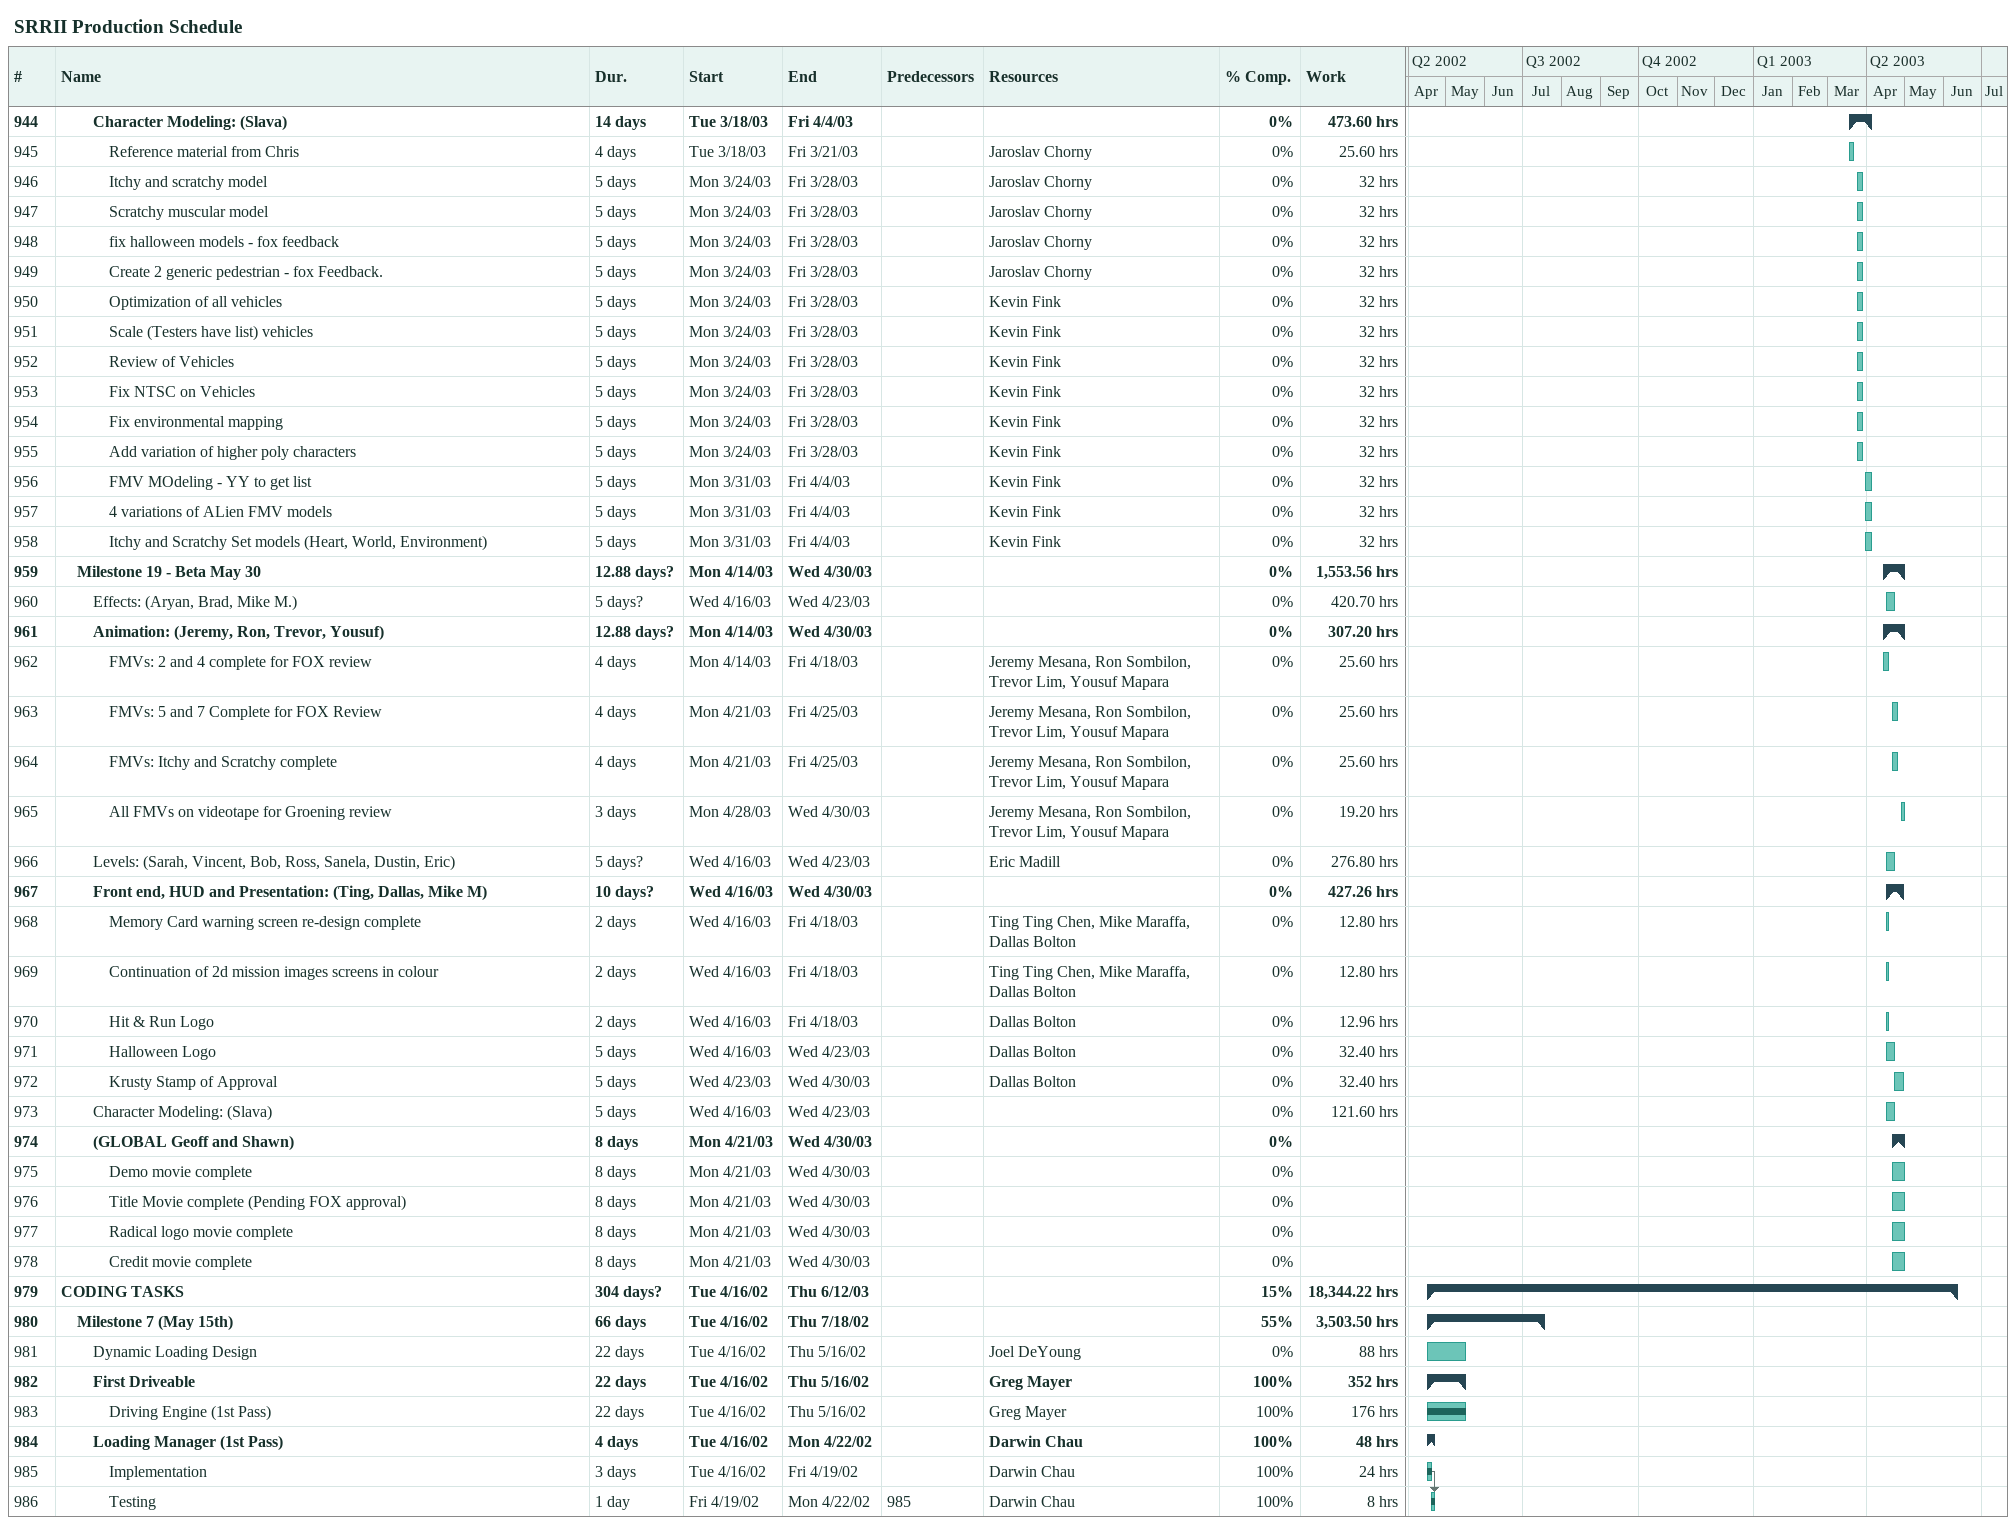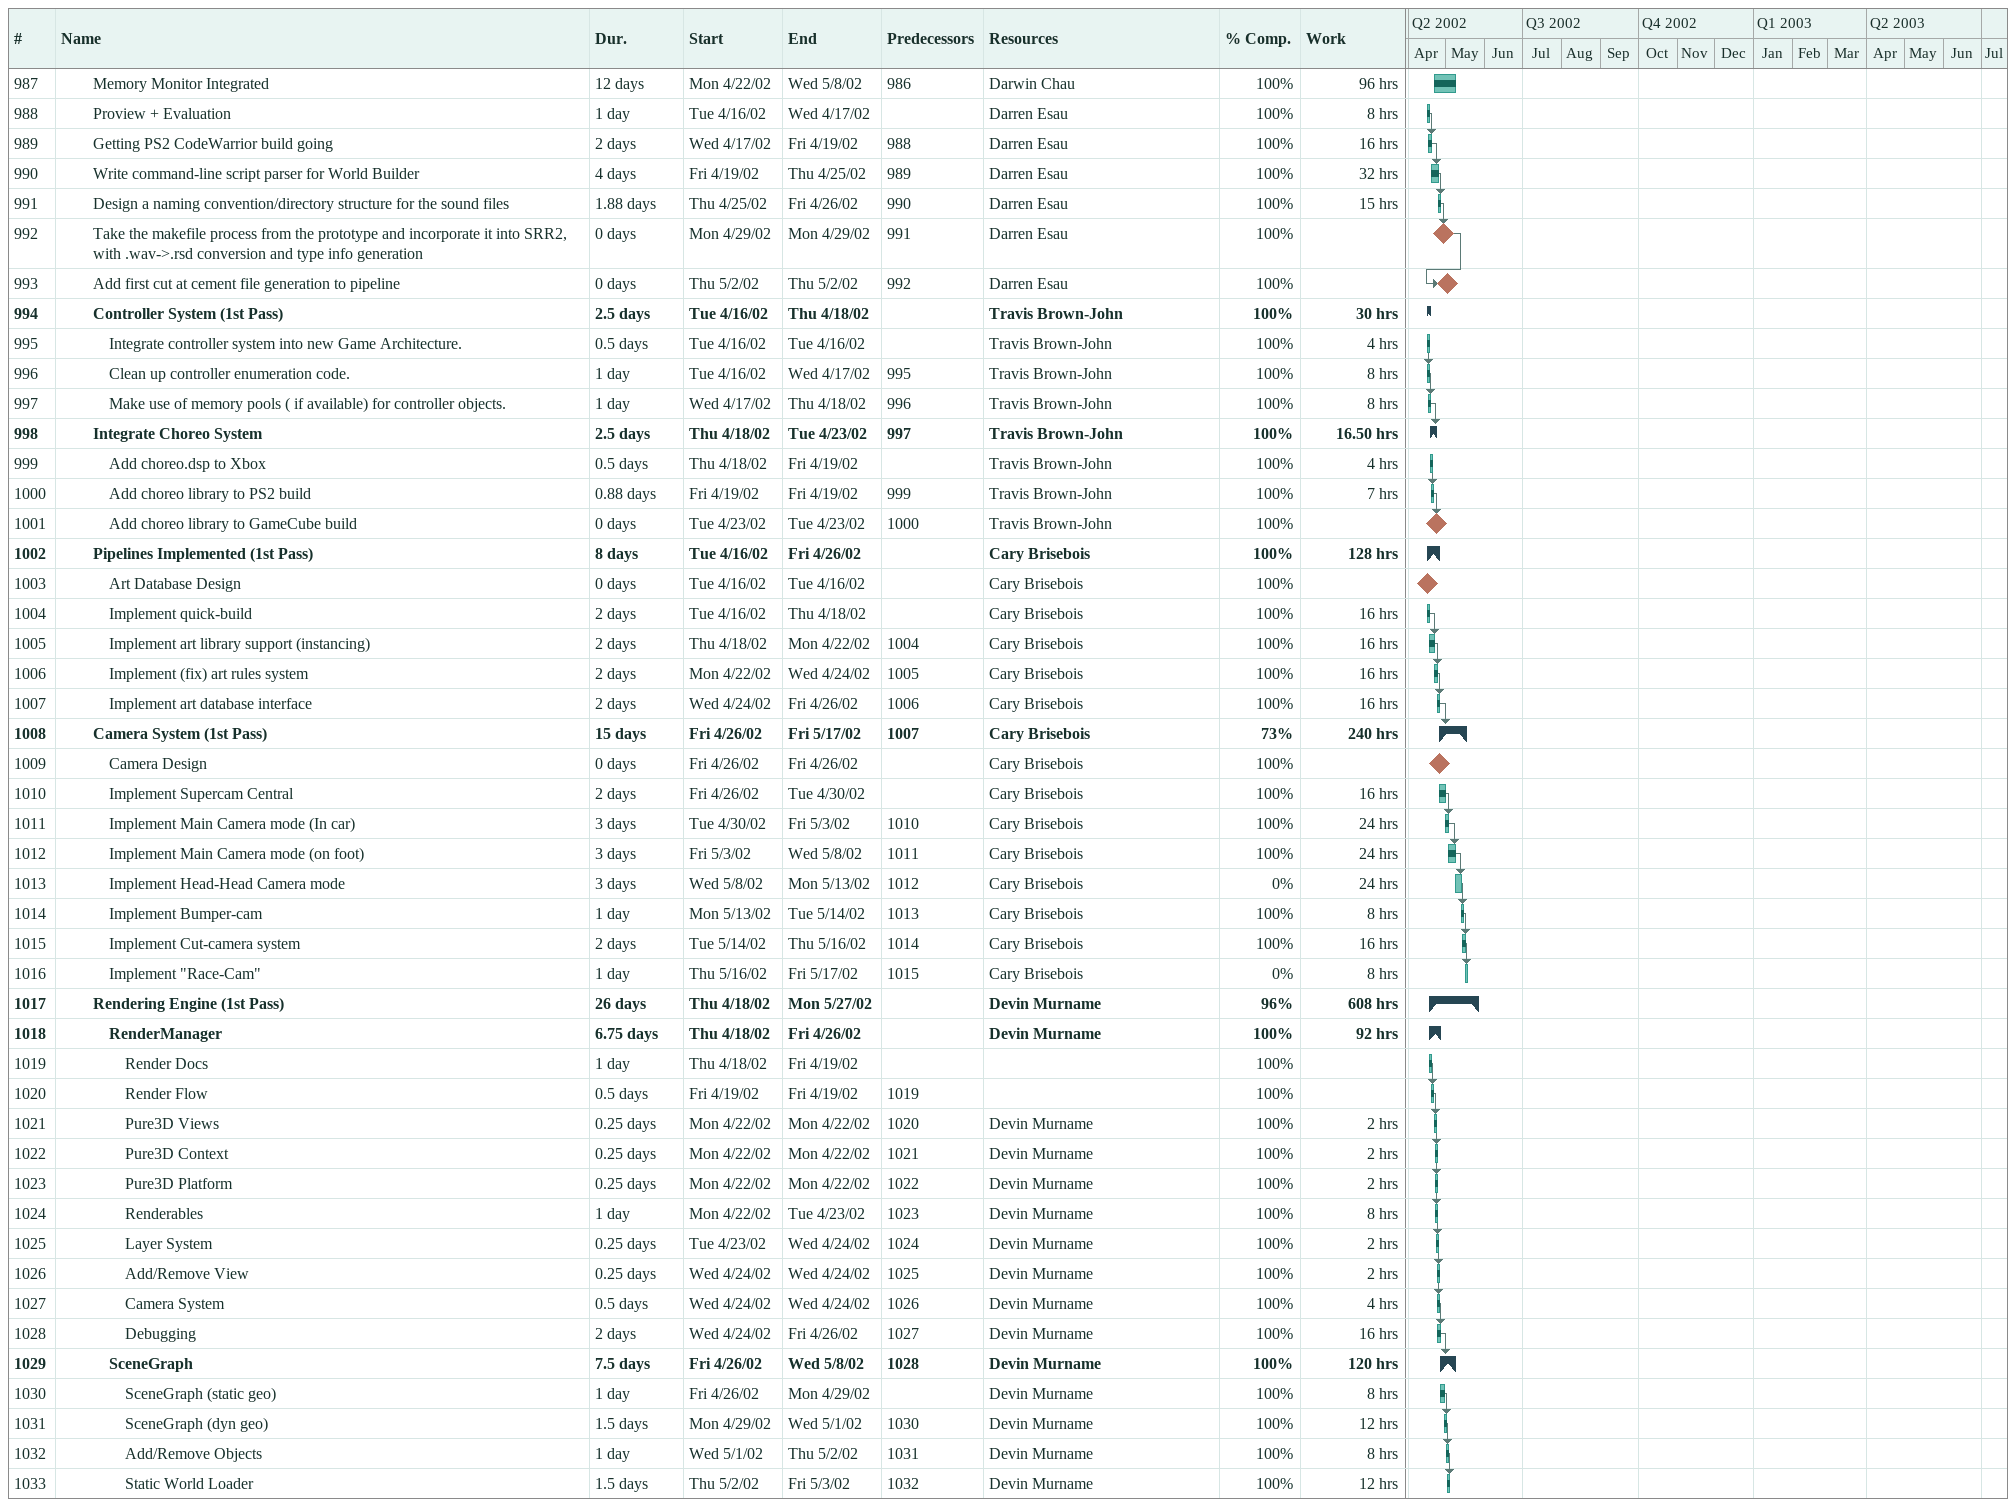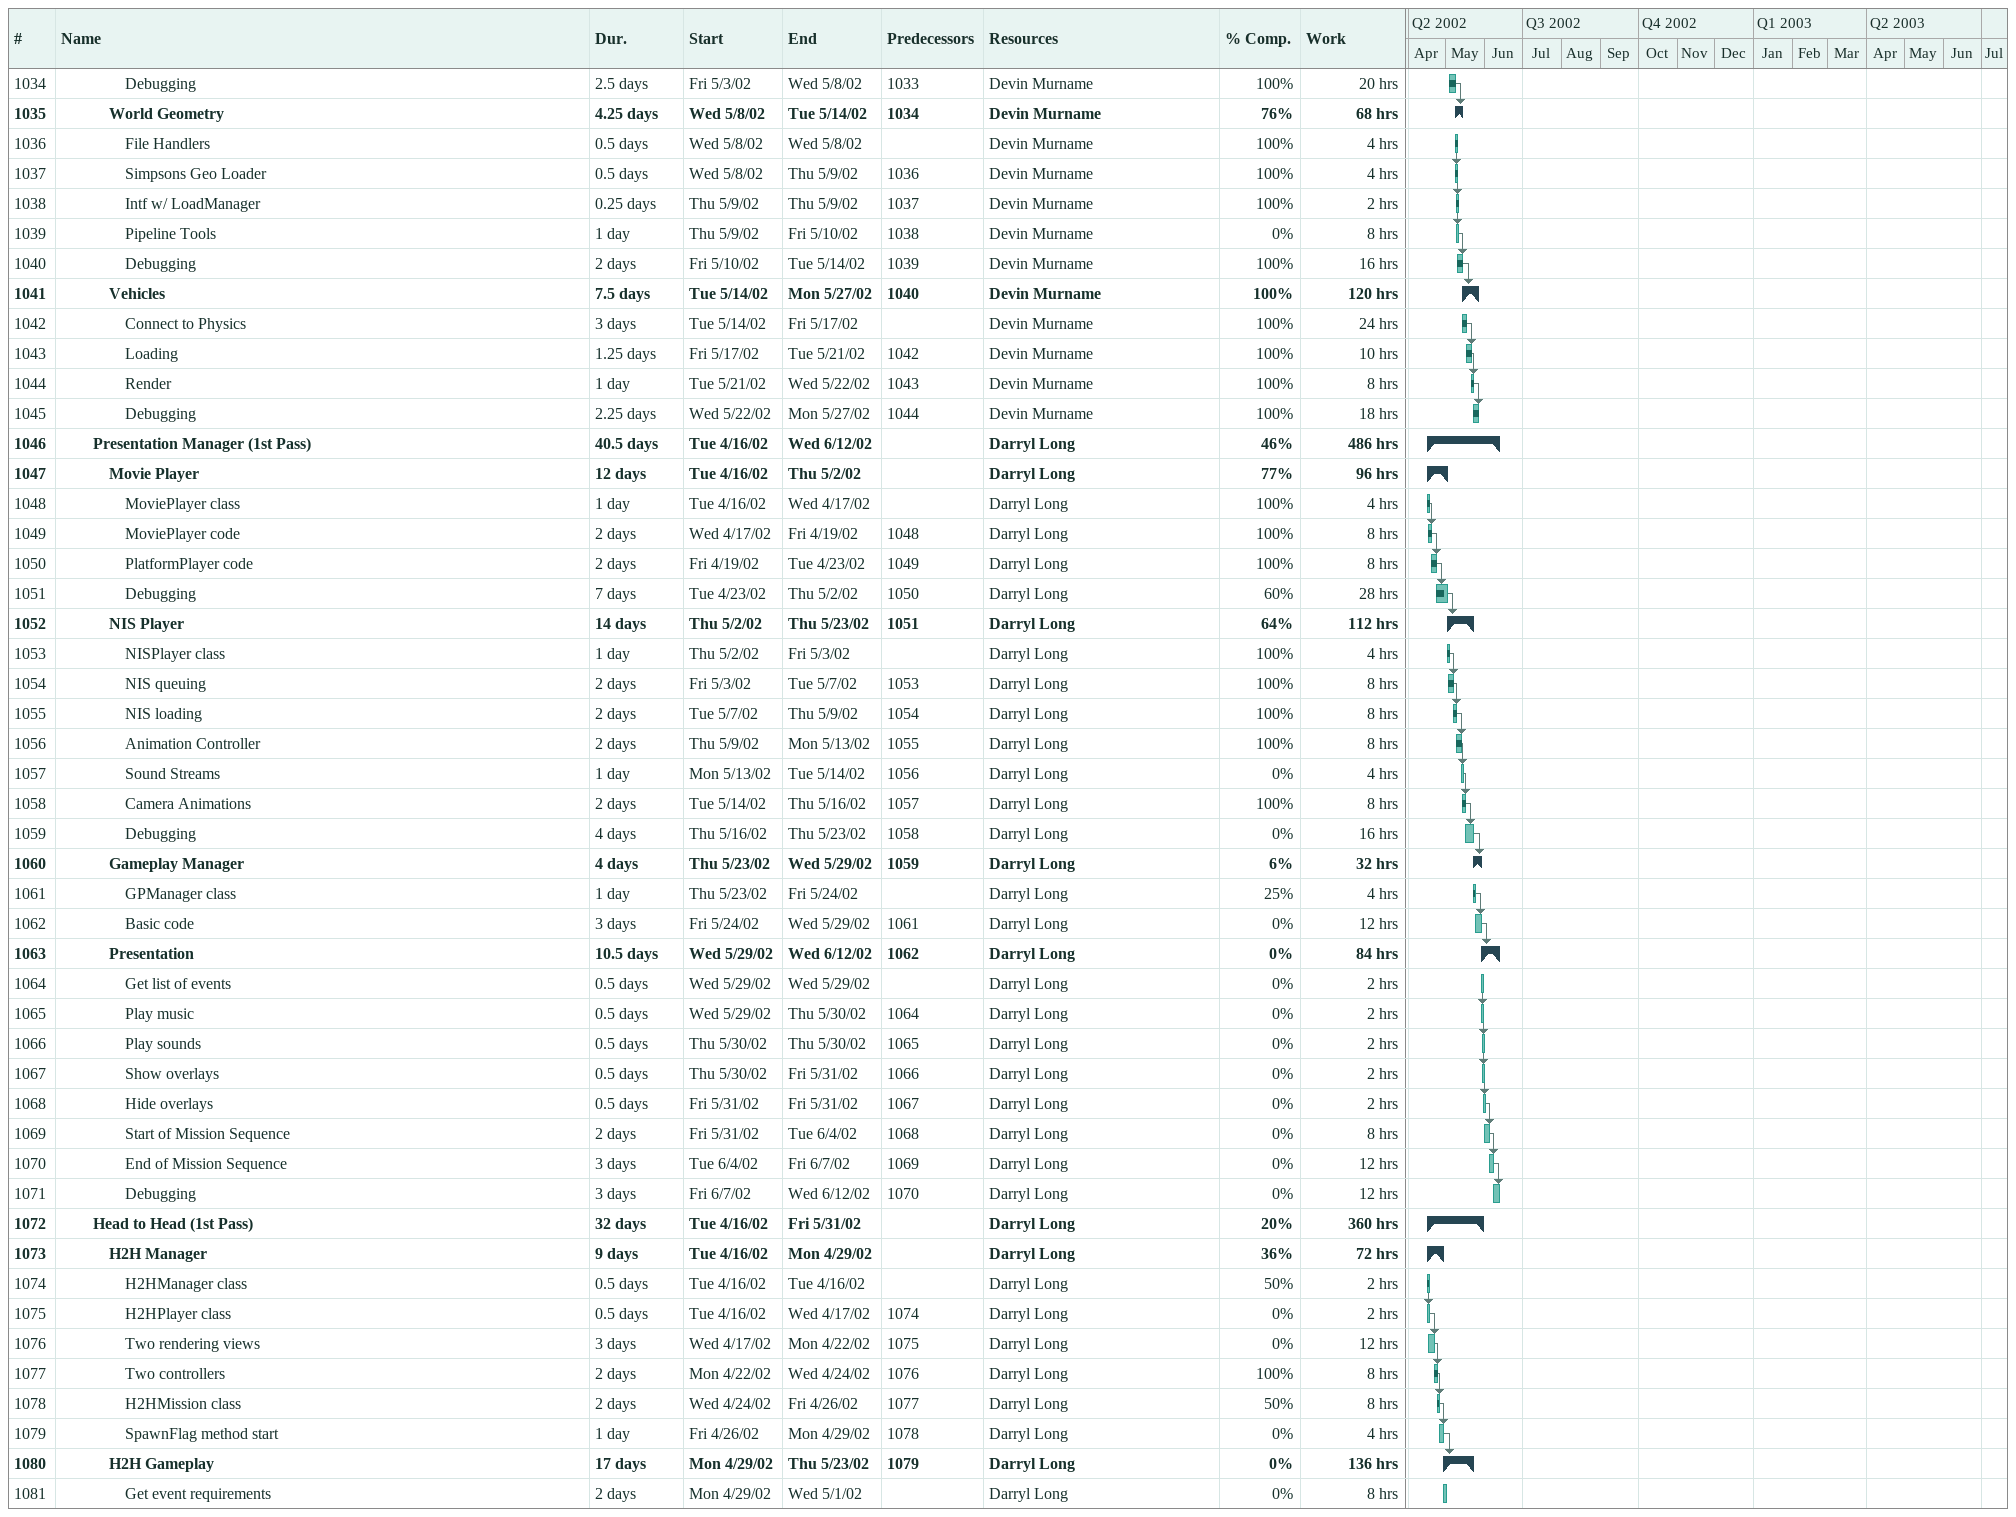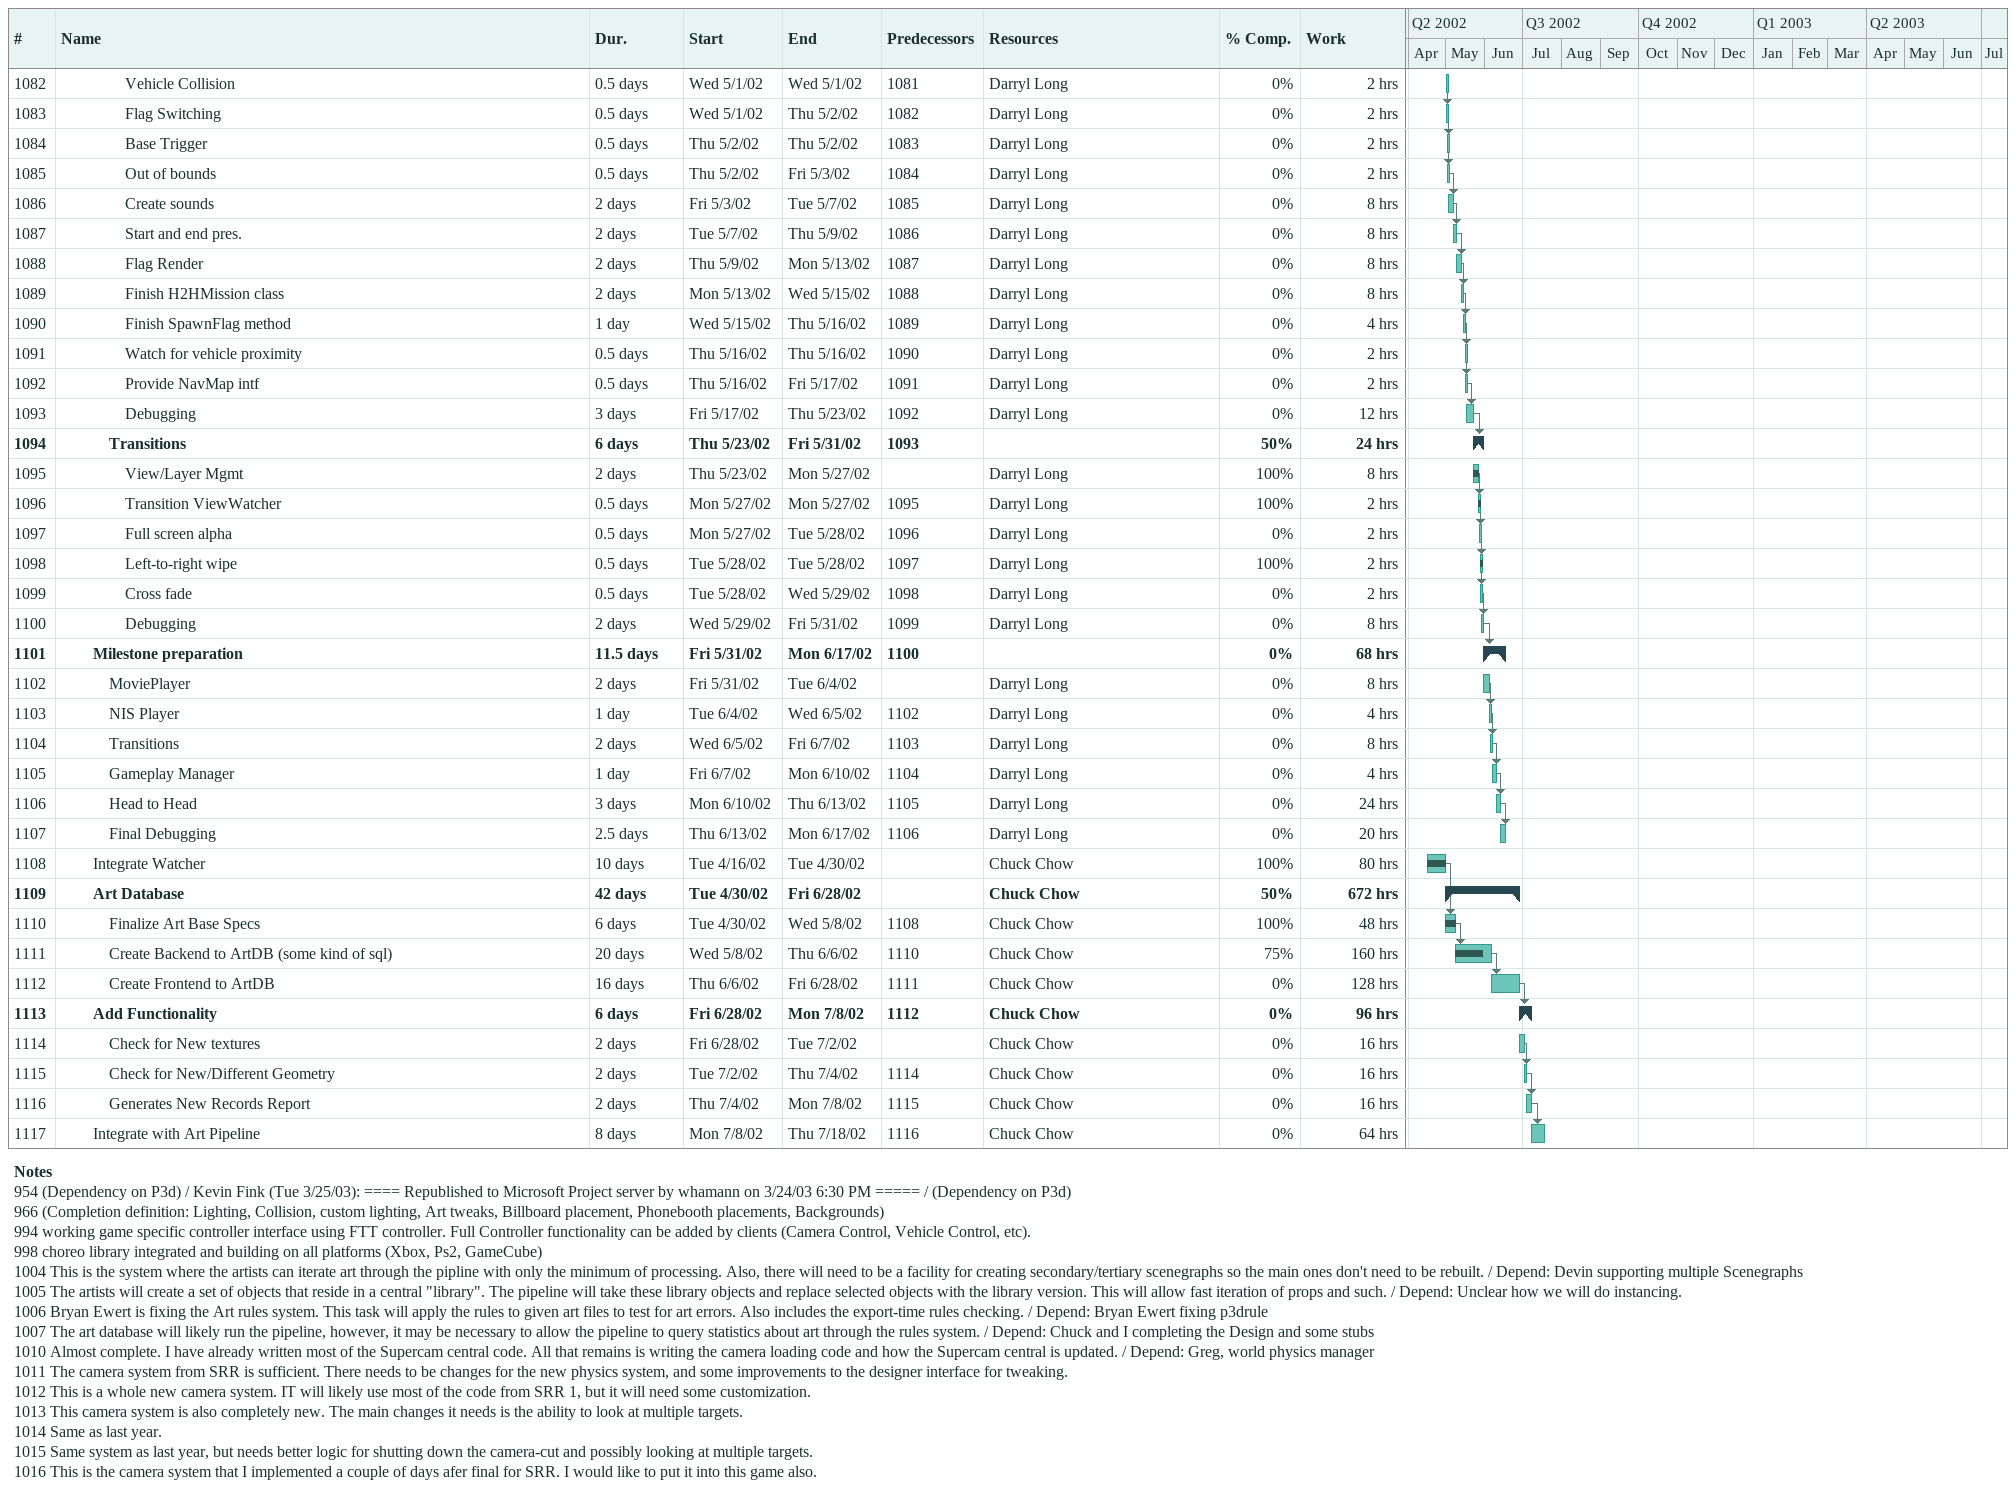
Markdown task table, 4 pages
SRRII Production Schedule

| ID | Level | Task | Duration | Start | Finish | Predecessors | Resources | % complete | Work (h) |
|---|---|---|---|---|---|---|---|---|---|
| 944 | 3 | **Character Modeling: (Slava)** | 14d | 2003-03-18 | 2003-04-04 |  |  | 0 | 473.60 |
| 945 | 4 | Reference material from Chris | 4d | 2003-03-18 | 2003-03-21 |  | Jaroslav Chorny | 0 | 25.60 |
| 946 | 4 | Itchy and scratchy model | 5d | 2003-03-24 | 2003-03-28 |  | Jaroslav Chorny | 0 | 32 |
| 947 | 4 | Scratchy muscular model | 5d | 2003-03-24 | 2003-03-28 |  | Jaroslav Chorny | 0 | 32 |
| 948 | 4 | fix halloween models - fox feedback | 5d | 2003-03-24 | 2003-03-28 |  | Jaroslav Chorny | 0 | 32 |
| 949 | 4 | Create 2 generic pedestrian - fox Feedback. | 5d | 2003-03-24 | 2003-03-28 |  | Jaroslav Chorny | 0 | 32 |
| 950 | 4 | Optimization of all vehicles | 5d | 2003-03-24 | 2003-03-28 |  | Kevin Fink | 0 | 32 |
| 951 | 4 | Scale (Testers have list) vehicles | 5d | 2003-03-24 | 2003-03-28 |  | Kevin Fink | 0 | 32 |
| 952 | 4 | Review of Vehicles | 5d | 2003-03-24 | 2003-03-28 |  | Kevin Fink | 0 | 32 |
| 953 | 4 | Fix NTSC on Vehicles | 5d | 2003-03-24 | 2003-03-28 |  | Kevin Fink | 0 | 32 |
| 954 | 4 | Fix environmental mapping | 5d | 2003-03-24 | 2003-03-28 |  | Kevin Fink | 0 | 32 |
| 955 | 4 | Add variation of higher poly characters | 5d | 2003-03-24 | 2003-03-28 |  | Kevin Fink | 0 | 32 |
| 956 | 4 | FMV MOdeling - YY to get list | 5d | 2003-03-31 | 2003-04-04 |  | Kevin Fink | 0 | 32 |
| 957 | 4 | 4 variations of ALien FMV models | 5d | 2003-03-31 | 2003-04-04 |  | Kevin Fink | 0 | 32 |
| 958 | 4 | Itchy and Scratchy Set models (Heart, World, Environment) | 5d | 2003-03-31 | 2003-04-04 |  | Kevin Fink | 0 | 32 |
| 959 | 2 | **Milestone 19 - Beta May 30** | 12.88d? | 2003-04-14 | 2003-04-30 |  |  | 0 | 1553.56 |
| 960 | 3 | Effects: (Aryan, Brad, Mike M.) | 5d? | 2003-04-16 | 2003-04-23 |  |  | 0 | 420.70 |
| 961 | 3 | **Animation: (Jeremy, Ron, Trevor, Yousuf)** | 12.88d? | 2003-04-14 | 2003-04-30 |  |  | 0 | 307.20 |
| 962 | 4 | FMVs: 2 and 4 complete for FOX review | 4d | 2003-04-14 | 2003-04-18 |  | Jeremy Mesana, Ron Sombilon, Trevor Lim, Yousuf Mapara | 0 | 25.60 |
| 963 | 4 | FMVs: 5 and 7 Complete for FOX Review | 4d | 2003-04-21 | 2003-04-25 |  | Jeremy Mesana, Ron Sombilon, Trevor Lim, Yousuf Mapara | 0 | 25.60 |
| 964 | 4 | FMVs: Itchy and Scratchy complete | 4d | 2003-04-21 | 2003-04-25 |  | Jeremy Mesana, Ron Sombilon, Trevor Lim, Yousuf Mapara | 0 | 25.60 |
| 965 | 4 | All FMVs on videotape for Groening review | 3d | 2003-04-28 | 2003-04-30 |  | Jeremy Mesana, Ron Sombilon, Trevor Lim, Yousuf Mapara | 0 | 19.20 |
| 966 | 3 | Levels: (Sarah, Vincent, Bob, Ross, Sanela, Dustin, Eric) | 5d? | 2003-04-16 | 2003-04-23 |  | Eric Madill | 0 | 276.80 |
| 967 | 3 | **Front end, HUD and Presentation: (Ting, Dallas, Mike M)** | 10d? | 2003-04-16 | 2003-04-30 |  |  | 0 | 427.26 |
| 968 | 4 | Memory Card warning screen re-design complete | 2d | 2003-04-16 | 2003-04-18 |  | Ting Ting Chen, Mike Maraffa, Dallas Bolton | 0 | 12.80 |
| 969 | 4 | Continuation of 2d mission images screens in colour | 2d | 2003-04-16 | 2003-04-18 |  | Ting Ting Chen, Mike Maraffa, Dallas Bolton | 0 | 12.80 |
| 970 | 4 | Hit & Run Logo | 2d | 2003-04-16 | 2003-04-18 |  | Dallas Bolton | 0 | 12.96 |
| 971 | 4 | Halloween Logo | 5d | 2003-04-16 | 2003-04-23 |  | Dallas Bolton | 0 | 32.40 |
| 972 | 4 | Krusty Stamp of Approval | 5d | 2003-04-23 | 2003-04-30 |  | Dallas Bolton | 0 | 32.40 |
| 973 | 3 | Character Modeling: (Slava) | 5d | 2003-04-16 | 2003-04-23 |  |  | 0 | 121.60 |
| 974 | 3 | **(GLOBAL Geoff and Shawn)** | 8d | 2003-04-21 | 2003-04-30 |  |  | 0 |  |
| 975 | 4 | Demo movie complete | 8d | 2003-04-21 | 2003-04-30 |  |  | 0 |  |
| 976 | 4 | Title Movie complete (Pending FOX approval) | 8d | 2003-04-21 | 2003-04-30 |  |  | 0 |  |
| 977 | 4 | Radical logo movie complete | 8d | 2003-04-21 | 2003-04-30 |  |  | 0 |  |
| 978 | 4 | Credit movie complete | 8d | 2003-04-21 | 2003-04-30 |  |  | 0 |  |
| 979 | 1 | **CODING TASKS** | 304d? | 2002-04-16 | 2003-06-12 |  |  | 15 | 18344.22 |
| 980 | 2 | **Milestone 7 (May 15th)** | 66d | 2002-04-16 | 2002-07-18 |  |  | 55 | 3503.50 |
| 981 | 3 | Dynamic Loading Design | 22d | 2002-04-16 | 2002-05-16 |  | Joel DeYoung | 0 | 88 |
| 982 | 3 | **First Driveable** | 22d | 2002-04-16 | 2002-05-16 |  | Greg Mayer | 100 | 352 |
| 983 | 4 | Driving Engine (1st Pass) | 22d | 2002-04-16 | 2002-05-16 |  | Greg Mayer | 100 | 176 |
| 984 | 3 | **Loading Manager (1st Pass)** | 4d | 2002-04-16 | 2002-04-22 |  | Darwin Chau | 100 | 48 |
| 985 | 4 | Implementation | 3d | 2002-04-16 | 2002-04-19 |  | Darwin Chau | 100 | 24 |
| 986 | 4 | Testing | 1d | 2002-04-19 | 2002-04-22 | 985 | Darwin Chau | 100 | 8 |
| 987 | 3 | Memory Monitor Integrated | 12d | 2002-04-22 | 2002-05-08 | 986 | Darwin Chau | 100 | 96 |
| 988 | 3 | Proview + Evaluation | 1d | 2002-04-16 | 2002-04-17 |  | Darren Esau | 100 | 8 |
| 989 | 3 | Getting PS2 CodeWarrior build going | 2d | 2002-04-17 | 2002-04-19 | 988 | Darren Esau | 100 | 16 |
| 990 | 3 | Write command-line script parser for World Builder | 4d | 2002-04-19 | 2002-04-25 | 989 | Darren Esau | 100 | 32 |
| 991 | 3 | Design a naming convention/directory structure for the sound files | 1.88d | 2002-04-25 | 2002-04-26 | 990 | Darren Esau | 100 | 15 |
| 992 | 3 | Take the makefile process from the prototype and incorporate it into SRR2, with .wav->.rsd conversion and type info generation | 0d | 2002-04-29 | 2002-04-29 | 991 | Darren Esau | 100 |  |
| 993 | 3 | Add first cut at cement file generation to pipeline | 0d | 2002-05-02 | 2002-05-02 | 992 | Darren Esau | 100 |  |
| 994 | 3 | **Controller System (1st Pass)** | 2.5d | 2002-04-16 | 2002-04-18 |  | Travis Brown-John | 100 | 30 |
| 995 | 4 | Integrate controller system into new Game Architecture. | 0.5d | 2002-04-16 | 2002-04-16 |  | Travis Brown-John | 100 | 4 |
| 996 | 4 | Clean up controller enumeration code. | 1d | 2002-04-16 | 2002-04-17 | 995 | Travis Brown-John | 100 | 8 |
| 997 | 4 | Make use of memory pools ( if available) for controller objects. | 1d | 2002-04-17 | 2002-04-18 | 996 | Travis Brown-John | 100 | 8 |
| 998 | 3 | **Integrate Choreo System** | 2.5d | 2002-04-18 | 2002-04-23 | 997 | Travis Brown-John | 100 | 16.50 |
| 999 | 4 | Add choreo.dsp to Xbox | 0.5d | 2002-04-18 | 2002-04-19 |  | Travis Brown-John | 100 | 4 |
| 1000 | 4 | Add choreo library to PS2 build | 0.88d | 2002-04-19 | 2002-04-19 | 999 | Travis Brown-John | 100 | 7 |
| 1001 | 4 | Add choreo library to GameCube build | 0d | 2002-04-23 | 2002-04-23 | 1000 | Travis Brown-John | 100 |  |
| 1002 | 3 | **Pipelines Implemented (1st Pass)** | 8d | 2002-04-16 | 2002-04-26 |  | Cary Brisebois | 100 | 128 |
| 1003 | 4 | Art Database Design | 0d | 2002-04-16 | 2002-04-16 |  | Cary Brisebois | 100 |  |
| 1004 | 4 | Implement quick-build | 2d | 2002-04-16 | 2002-04-18 |  | Cary Brisebois | 100 | 16 |
| 1005 | 4 | Implement art library support (instancing) | 2d | 2002-04-18 | 2002-04-22 | 1004 | Cary Brisebois | 100 | 16 |
| 1006 | 4 | Implement (fix) art rules system | 2d | 2002-04-22 | 2002-04-24 | 1005 | Cary Brisebois | 100 | 16 |
| 1007 | 4 | Implement art database interface | 2d | 2002-04-24 | 2002-04-26 | 1006 | Cary Brisebois | 100 | 16 |
| 1008 | 3 | **Camera System (1st Pass)** | 15d | 2002-04-26 | 2002-05-17 | 1007 | Cary Brisebois | 73 | 240 |
| 1009 | 4 | Camera Design | 0d | 2002-04-26 | 2002-04-26 |  | Cary Brisebois | 100 |  |
| 1010 | 4 | Implement Supercam Central | 2d | 2002-04-26 | 2002-04-30 |  | Cary Brisebois | 100 | 16 |
| 1011 | 4 | Implement Main Camera mode (In car) | 3d | 2002-04-30 | 2002-05-03 | 1010 | Cary Brisebois | 100 | 24 |
| 1012 | 4 | Implement Main Camera mode (on foot) | 3d | 2002-05-03 | 2002-05-08 | 1011 | Cary Brisebois | 100 | 24 |
| 1013 | 4 | Implement Head-Head Camera mode | 3d | 2002-05-08 | 2002-05-13 | 1012 | Cary Brisebois | 0 | 24 |
| 1014 | 4 | Implement Bumper-cam | 1d | 2002-05-13 | 2002-05-14 | 1013 | Cary Brisebois | 100 | 8 |
| 1015 | 4 | Implement Cut-camera system | 2d | 2002-05-14 | 2002-05-16 | 1014 | Cary Brisebois | 100 | 16 |
| 1016 | 4 | Implement "Race-Cam" | 1d | 2002-05-16 | 2002-05-17 | 1015 | Cary Brisebois | 0 | 8 |
| 1017 | 3 | **Rendering Engine (1st Pass)** | 26d | 2002-04-18 | 2002-05-27 |  | Devin Murname | 96 | 608 |
| 1018 | 4 | **RenderManager** | 6.75d | 2002-04-18 | 2002-04-26 |  | Devin Murname | 100 | 92 |
| 1019 | 5 | Render Docs | 1d | 2002-04-18 | 2002-04-19 |  |  | 100 |  |
| 1020 | 5 | Render Flow | 0.5d | 2002-04-19 | 2002-04-19 | 1019 |  | 100 |  |
| 1021 | 5 | Pure3D Views | 0.25d | 2002-04-22 | 2002-04-22 | 1020 | Devin Murname | 100 | 2 |
| 1022 | 5 | Pure3D Context | 0.25d | 2002-04-22 | 2002-04-22 | 1021 | Devin Murname | 100 | 2 |
| 1023 | 5 | Pure3D Platform | 0.25d | 2002-04-22 | 2002-04-22 | 1022 | Devin Murname | 100 | 2 |
| 1024 | 5 | Renderables | 1d | 2002-04-22 | 2002-04-23 | 1023 | Devin Murname | 100 | 8 |
| 1025 | 5 | Layer System | 0.25d | 2002-04-23 | 2002-04-24 | 1024 | Devin Murname | 100 | 2 |
| 1026 | 5 | Add/Remove View | 0.25d | 2002-04-24 | 2002-04-24 | 1025 | Devin Murname | 100 | 2 |
| 1027 | 5 | Camera System | 0.5d | 2002-04-24 | 2002-04-24 | 1026 | Devin Murname | 100 | 4 |
| 1028 | 5 | Debugging | 2d | 2002-04-24 | 2002-04-26 | 1027 | Devin Murname | 100 | 16 |
| 1029 | 4 | **SceneGraph** | 7.5d | 2002-04-26 | 2002-05-08 | 1028 | Devin Murname | 100 | 120 |
| 1030 | 5 | SceneGraph (static geo) | 1d | 2002-04-26 | 2002-04-29 |  | Devin Murname | 100 | 8 |
| 1031 | 5 | SceneGraph (dyn geo) | 1.5d | 2002-04-29 | 2002-05-01 | 1030 | Devin Murname | 100 | 12 |
| 1032 | 5 | Add/Remove Objects | 1d | 2002-05-01 | 2002-05-02 | 1031 | Devin Murname | 100 | 8 |
| 1033 | 5 | Static World Loader | 1.5d | 2002-05-02 | 2002-05-03 | 1032 | Devin Murname | 100 | 12 |
| 1034 | 5 | Debugging | 2.5d | 2002-05-03 | 2002-05-08 | 1033 | Devin Murname | 100 | 20 |
| 1035 | 4 | **World Geometry** | 4.25d | 2002-05-08 | 2002-05-14 | 1034 | Devin Murname | 76 | 68 |
| 1036 | 5 | File Handlers | 0.5d | 2002-05-08 | 2002-05-08 |  | Devin Murname | 100 | 4 |
| 1037 | 5 | Simpsons Geo Loader | 0.5d | 2002-05-08 | 2002-05-09 | 1036 | Devin Murname | 100 | 4 |
| 1038 | 5 | Intf w/ LoadManager | 0.25d | 2002-05-09 | 2002-05-09 | 1037 | Devin Murname | 100 | 2 |
| 1039 | 5 | Pipeline Tools | 1d | 2002-05-09 | 2002-05-10 | 1038 | Devin Murname | 0 | 8 |
| 1040 | 5 | Debugging | 2d | 2002-05-10 | 2002-05-14 | 1039 | Devin Murname | 100 | 16 |
| 1041 | 4 | **Vehicles** | 7.5d | 2002-05-14 | 2002-05-27 | 1040 | Devin Murname | 100 | 120 |
| 1042 | 5 | Connect to Physics | 3d | 2002-05-14 | 2002-05-17 |  | Devin Murname | 100 | 24 |
| 1043 | 5 | Loading | 1.25d | 2002-05-17 | 2002-05-21 | 1042 | Devin Murname | 100 | 10 |
| 1044 | 5 | Render | 1d | 2002-05-21 | 2002-05-22 | 1043 | Devin Murname | 100 | 8 |
| 1045 | 5 | Debugging | 2.25d | 2002-05-22 | 2002-05-27 | 1044 | Devin Murname | 100 | 18 |
| 1046 | 3 | **Presentation Manager (1st Pass)** | 40.5d | 2002-04-16 | 2002-06-12 |  | Darryl Long | 46 | 486 |
| 1047 | 4 | **Movie Player** | 12d | 2002-04-16 | 2002-05-02 |  | Darryl Long | 77 | 96 |
| 1048 | 5 | MoviePlayer class | 1d | 2002-04-16 | 2002-04-17 |  | Darryl Long | 100 | 4 |
| 1049 | 5 | MoviePlayer code | 2d | 2002-04-17 | 2002-04-19 | 1048 | Darryl Long | 100 | 8 |
| 1050 | 5 | PlatformPlayer code | 2d | 2002-04-19 | 2002-04-23 | 1049 | Darryl Long | 100 | 8 |
| 1051 | 5 | Debugging | 7d | 2002-04-23 | 2002-05-02 | 1050 | Darryl Long | 60 | 28 |
| 1052 | 4 | **NIS Player** | 14d | 2002-05-02 | 2002-05-23 | 1051 | Darryl Long | 64 | 112 |
| 1053 | 5 | NISPlayer class | 1d | 2002-05-02 | 2002-05-03 |  | Darryl Long | 100 | 4 |
| 1054 | 5 | NIS queuing | 2d | 2002-05-03 | 2002-05-07 | 1053 | Darryl Long | 100 | 8 |
| 1055 | 5 | NIS loading | 2d | 2002-05-07 | 2002-05-09 | 1054 | Darryl Long | 100 | 8 |
| 1056 | 5 | Animation Controller | 2d | 2002-05-09 | 2002-05-13 | 1055 | Darryl Long | 100 | 8 |
| 1057 | 5 | Sound Streams | 1d | 2002-05-13 | 2002-05-14 | 1056 | Darryl Long | 0 | 4 |
| 1058 | 5 | Camera Animations | 2d | 2002-05-14 | 2002-05-16 | 1057 | Darryl Long | 100 | 8 |
| 1059 | 5 | Debugging | 4d | 2002-05-16 | 2002-05-23 | 1058 | Darryl Long | 0 | 16 |
| 1060 | 4 | **Gameplay Manager** | 4d | 2002-05-23 | 2002-05-29 | 1059 | Darryl Long | 6 | 32 |
| 1061 | 5 | GPManager class | 1d | 2002-05-23 | 2002-05-24 |  | Darryl Long | 25 | 4 |
| 1062 | 5 | Basic code | 3d | 2002-05-24 | 2002-05-29 | 1061 | Darryl Long | 0 | 12 |
| 1063 | 4 | **Presentation** | 10.5d | 2002-05-29 | 2002-06-12 | 1062 | Darryl Long | 0 | 84 |
| 1064 | 5 | Get list of events | 0.5d | 2002-05-29 | 2002-05-29 |  | Darryl Long | 0 | 2 |
| 1065 | 5 | Play music | 0.5d | 2002-05-29 | 2002-05-30 | 1064 | Darryl Long | 0 | 2 |
| 1066 | 5 | Play sounds | 0.5d | 2002-05-30 | 2002-05-30 | 1065 | Darryl Long | 0 | 2 |
| 1067 | 5 | Show overlays | 0.5d | 2002-05-30 | 2002-05-31 | 1066 | Darryl Long | 0 | 2 |
| 1068 | 5 | Hide overlays | 0.5d | 2002-05-31 | 2002-05-31 | 1067 | Darryl Long | 0 | 2 |
| 1069 | 5 | Start of Mission Sequence | 2d | 2002-05-31 | 2002-06-04 | 1068 | Darryl Long | 0 | 8 |
| 1070 | 5 | End of Mission Sequence | 3d | 2002-06-04 | 2002-06-07 | 1069 | Darryl Long | 0 | 12 |
| 1071 | 5 | Debugging | 3d | 2002-06-07 | 2002-06-12 | 1070 | Darryl Long | 0 | 12 |
| 1072 | 3 | **Head to Head (1st Pass)** | 32d | 2002-04-16 | 2002-05-31 |  | Darryl Long | 20 | 360 |
| 1073 | 4 | **H2H Manager** | 9d | 2002-04-16 | 2002-04-29 |  | Darryl Long | 36 | 72 |
| 1074 | 5 | H2HManager class | 0.5d | 2002-04-16 | 2002-04-16 |  | Darryl Long | 50 | 2 |
| 1075 | 5 | H2HPlayer class | 0.5d | 2002-04-16 | 2002-04-17 | 1074 | Darryl Long | 0 | 2 |
| 1076 | 5 | Two rendering views | 3d | 2002-04-17 | 2002-04-22 | 1075 | Darryl Long | 0 | 12 |
| 1077 | 5 | Two controllers | 2d | 2002-04-22 | 2002-04-24 | 1076 | Darryl Long | 100 | 8 |
| 1078 | 5 | H2HMission class | 2d | 2002-04-24 | 2002-04-26 | 1077 | Darryl Long | 50 | 8 |
| 1079 | 5 | SpawnFlag method start | 1d | 2002-04-26 | 2002-04-29 | 1078 | Darryl Long | 0 | 4 |
| 1080 | 4 | **H2H Gameplay** | 17d | 2002-04-29 | 2002-05-23 | 1079 | Darryl Long | 0 | 136 |
| 1081 | 5 | Get event requirements | 2d | 2002-04-29 | 2002-05-01 |  | Darryl Long | 0 | 8 |
| 1082 | 5 | Vehicle Collision | 0.5d | 2002-05-01 | 2002-05-01 | 1081 | Darryl Long | 0 | 2 |
| 1083 | 5 | Flag Switching | 0.5d | 2002-05-01 | 2002-05-02 | 1082 | Darryl Long | 0 | 2 |
| 1084 | 5 | Base Trigger | 0.5d | 2002-05-02 | 2002-05-02 | 1083 | Darryl Long | 0 | 2 |
| 1085 | 5 | Out of bounds | 0.5d | 2002-05-02 | 2002-05-03 | 1084 | Darryl Long | 0 | 2 |
| 1086 | 5 | Create sounds | 2d | 2002-05-03 | 2002-05-07 | 1085 | Darryl Long | 0 | 8 |
| 1087 | 5 | Start and end pres. | 2d | 2002-05-07 | 2002-05-09 | 1086 | Darryl Long | 0 | 8 |
| 1088 | 5 | Flag Render | 2d | 2002-05-09 | 2002-05-13 | 1087 | Darryl Long | 0 | 8 |
| 1089 | 5 | Finish H2HMission class | 2d | 2002-05-13 | 2002-05-15 | 1088 | Darryl Long | 0 | 8 |
| 1090 | 5 | Finish SpawnFlag method | 1d | 2002-05-15 | 2002-05-16 | 1089 | Darryl Long | 0 | 4 |
| 1091 | 5 | Watch for vehicle proximity | 0.5d | 2002-05-16 | 2002-05-16 | 1090 | Darryl Long | 0 | 2 |
| 1092 | 5 | Provide NavMap intf | 0.5d | 2002-05-16 | 2002-05-17 | 1091 | Darryl Long | 0 | 2 |
| 1093 | 5 | Debugging | 3d | 2002-05-17 | 2002-05-23 | 1092 | Darryl Long | 0 | 12 |
| 1094 | 4 | **Transitions** | 6d | 2002-05-23 | 2002-05-31 | 1093 |  | 50 | 24 |
| 1095 | 5 | View/Layer Mgmt | 2d | 2002-05-23 | 2002-05-27 |  | Darryl Long | 100 | 8 |
| 1096 | 5 | Transition ViewWatcher | 0.5d | 2002-05-27 | 2002-05-27 | 1095 | Darryl Long | 100 | 2 |
| 1097 | 5 | Full screen alpha | 0.5d | 2002-05-27 | 2002-05-28 | 1096 | Darryl Long | 0 | 2 |
| 1098 | 5 | Left-to-right wipe | 0.5d | 2002-05-28 | 2002-05-28 | 1097 | Darryl Long | 100 | 2 |
| 1099 | 5 | Cross fade | 0.5d | 2002-05-28 | 2002-05-29 | 1098 | Darryl Long | 0 | 2 |
| 1100 | 5 | Debugging | 2d | 2002-05-29 | 2002-05-31 | 1099 | Darryl Long | 0 | 8 |
| 1101 | 3 | **Milestone preparation** | 11.5d | 2002-05-31 | 2002-06-17 | 1100 |  | 0 | 68 |
| 1102 | 4 | MoviePlayer | 2d | 2002-05-31 | 2002-06-04 |  | Darryl Long | 0 | 8 |
| 1103 | 4 | NIS Player | 1d | 2002-06-04 | 2002-06-05 | 1102 | Darryl Long | 0 | 4 |
| 1104 | 4 | Transitions | 2d | 2002-06-05 | 2002-06-07 | 1103 | Darryl Long | 0 | 8 |
| 1105 | 4 | Gameplay Manager | 1d | 2002-06-07 | 2002-06-10 | 1104 | Darryl Long | 0 | 4 |
| 1106 | 4 | Head to Head | 3d | 2002-06-10 | 2002-06-13 | 1105 | Darryl Long | 0 | 24 |
| 1107 | 4 | Final Debugging | 2.5d | 2002-06-13 | 2002-06-17 | 1106 | Darryl Long | 0 | 20 |
| 1108 | 3 | Integrate Watcher | 10d | 2002-04-16 | 2002-04-30 |  | Chuck Chow | 100 | 80 |
| 1109 | 3 | **Art Database** | 42d | 2002-04-30 | 2002-06-28 |  | Chuck Chow | 50 | 672 |
| 1110 | 4 | Finalize Art Base Specs | 6d | 2002-04-30 | 2002-05-08 | 1108 | Chuck Chow | 100 | 48 |
| 1111 | 4 | Create Backend to ArtDB (some kind of sql) | 20d | 2002-05-08 | 2002-06-06 | 1110 | Chuck Chow | 75 | 160 |
| 1112 | 4 | Create Frontend to ArtDB | 16d | 2002-06-06 | 2002-06-28 | 1111 | Chuck Chow | 0 | 128 |
| 1113 | 3 | **Add Functionality** | 6d | 2002-06-28 | 2002-07-08 | 1112 | Chuck Chow | 0 | 96 |
| 1114 | 4 | Check for New textures | 2d | 2002-06-28 | 2002-07-02 |  | Chuck Chow | 0 | 16 |
| 1115 | 4 | Check for New/Different Geometry | 2d | 2002-07-02 | 2002-07-04 | 1114 | Chuck Chow | 0 | 16 |
| 1116 | 4 | Generates New Records Report | 2d | 2002-07-04 | 2002-07-08 | 1115 | Chuck Chow | 0 | 16 |
| 1117 | 3 | Integrate with Art Pipeline | 8d | 2002-07-08 | 2002-07-18 | 1116 | Chuck Chow | 0 | 64 |

Notes
- 954: (Dependency on P3d) / Kevin Fink (Tue 3/25/03): ==== Republished to Microsoft Project server by whamann on 3/24/03 6:30 PM ===== / (Dependency on P3d)
- 966: (Completion definition: Lighting, Collision, custom lighting, Art tweaks, Billboard placement, Phonebooth placements, Backgrounds)
- 994: working game specific controller interface using FTT controller. Full Controller functionality can be added by clients (Camera Control, Vehicle Control, etc).
- 998: choreo library integrated and building on all platforms (Xbox, Ps2, GameCube)
- 1004: This is the system where the artists can iterate art through the pipline with only the minimum of processing. Also, there will need to be a facility for creating secondary/tertiary scenegraphs so the main ones don't need to be rebuilt. / Depend: Devin supporting multiple Scenegraphs
- 1005: The artists will create a set of objects that reside in a central "library". The pipeline will take these library objects and replace selected objects with the library version. This will allow fast iteration of props and such. / Depend: Unclear how we will do instancing.
- 1006: Bryan Ewert is fixing the Art rules system. This task will apply the rules to given art files to test for art errors. Also includes the export-time rules checking. / Depend: Bryan Ewert fixing p3drule
- 1007: The art database will likely run the pipeline, however, it may be necessary to allow the pipeline to query statistics about art through the rules system. / Depend: Chuck and I completing the Design and some stubs
- 1010: Almost complete. I have already written most of the Supercam central code. All that remains is writing the camera loading code and how the Supercam central is updated. / Depend: Greg, world physics manager
- 1011: The camera system from SRR is sufficient. There needs to be changes for the new physics system, and some improvements to the designer interface for tweaking.
- 1012: This is a whole new camera system. IT will likely use most of the code from SRR 1, but it will need some customization.
- 1013: This camera system is also completely new. The main changes it needs is the ability to look at multiple targets.
- 1014: Same as last year.
- 1015: Same system as last year, but needs better logic for shutting down the camera-cut and possibly looking at multiple targets.
- 1016: This is the camera system that I implemented a couple of days afer final for SRR. I would like to put it into this game also.
